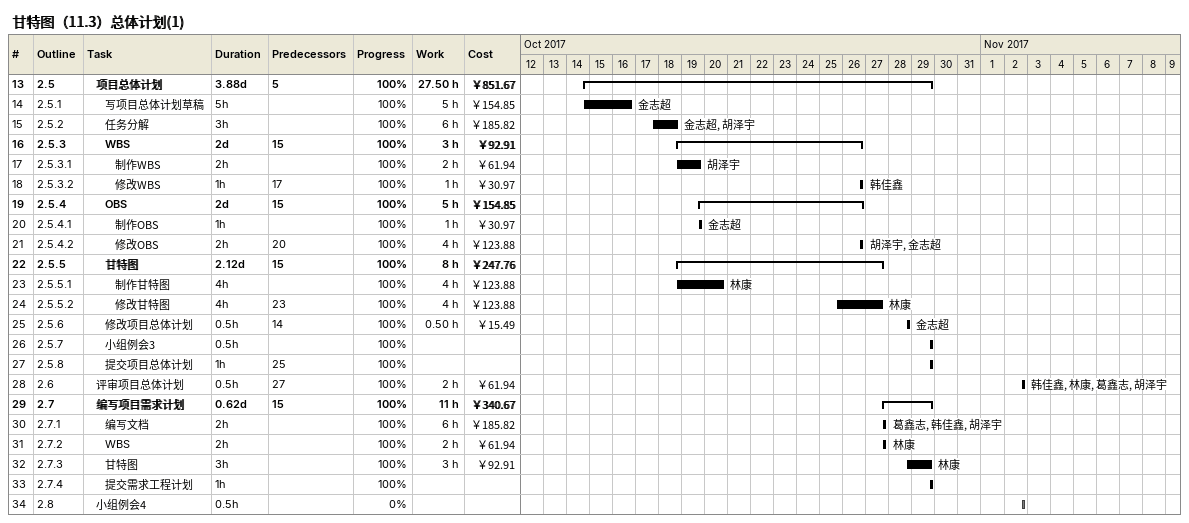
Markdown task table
甘特图（11.3）总体计划(1)

| ID | WBS | Task | Duration | Start | Finish | Predecessors | Resources | % complete | Work (h) | Cost (￥) |
|---|---|---|---|---|---|---|---|---|---|---|
| 13 | 2.5 | **项目总体计划** | 3.88d | 2017-10-14 | 2017-10-29 | 5 |  | 100 | 27.50 | 851.67 |
| 14 | 2.5.1 | 写项目总体计划草稿 | 5h | 2017-10-14 | 2017-10-16 |  | 金志超 | 100 | 5 | 154.85 |
| 15 | 2.5.2 | 任务分解 | 3h | 2017-10-17 | 2017-10-18 |  | 金志超, 胡泽宇 | 100 | 6 | 185.82 |
| 16 | 2.5.3 | **WBS** | 2d | 2017-10-18 | 2017-10-26 | 15 |  | 100 | 3 | 92.91 |
| 17 | 2.5.3.1 | 制作WBS | 2h | 2017-10-18 | 2017-10-19 |  | 胡泽宇 | 100 | 2 | 61.94 |
| 18 | 2.5.3.2 | 修改WBS | 1h | 2017-10-26 | 2017-10-26 | 17 | 韩佳鑫 | 100 | 1 | 30.97 |
| 19 | 2.5.4 | **OBS** | 2d | 2017-10-19 | 2017-10-26 | 15 |  | 100 | 5 | 154.85 |
| 20 | 2.5.4.1 | 制作OBS | 1h | 2017-10-19 | 2017-10-19 |  | 金志超 | 100 | 1 | 30.97 |
| 21 | 2.5.4.2 | 修改OBS | 2h | 2017-10-26 | 2017-10-26 | 20 | 胡泽宇, 金志超 | 100 | 4 | 123.88 |
| 22 | 2.5.5 | **甘特图** | 2.12d | 2017-10-18 | 2017-10-27 | 15 |  | 100 | 8 | 247.76 |
| 23 | 2.5.5.1 | 制作甘特图 | 4h | 2017-10-18 | 2017-10-20 |  | 林康 | 100 | 4 | 123.88 |
| 24 | 2.5.5.2 | 修改甘特图 | 4h | 2017-10-25 | 2017-10-27 | 23 | 林康 | 100 | 4 | 123.88 |
| 25 | 2.5.6 | 修改项目总体计划 | 0.5h | 2017-10-28 | 2017-10-28 | 14 | 金志超 | 100 | 0.50 | 15.49 |
| 26 | 2.5.7 | 小组例会3 | 0.5h | 2017-10-29 | 2017-10-29 |  |  | 100 |  |  |
| 27 | 2.5.8 | 提交项目总体计划 | 1h | 2017-10-29 | 2017-10-29 | 25 |  | 100 |  |  |
| 28 | 2.6 | 评审项目总体计划 | 0.5h | 2017-11-02 | 2017-11-02 | 27 | 韩佳鑫, 林康, 葛鑫志, 胡泽宇 | 100 | 2 | 61.94 |
| 29 | 2.7 | **编写项目需求计划** | 0.62d | 2017-10-27 | 2017-10-29 | 15 |  | 100 | 11 | 340.67 |
| 30 | 2.7.1 | 编写文档 | 2h | 2017-10-27 | 2017-10-27 |  | 葛鑫志, 韩佳鑫, 胡泽宇 | 100 | 6 | 185.82 |
| 31 | 2.7.2 | WBS | 2h | 2017-10-27 | 2017-10-27 |  | 林康 | 100 | 2 | 61.94 |
| 32 | 2.7.3 | 甘特图 | 3h | 2017-10-28 | 2017-10-29 |  | 林康 | 100 | 3 | 92.91 |
| 33 | 2.7.4 | 提交需求工程计划 | 1h | 2017-10-29 | 2017-10-29 |  |  | 100 |  |  |
| 34 | 2.8 | 小组例会4 | 0.5h | 2017-11-02 | 2017-11-02 |  |  | 0 |  |  |
